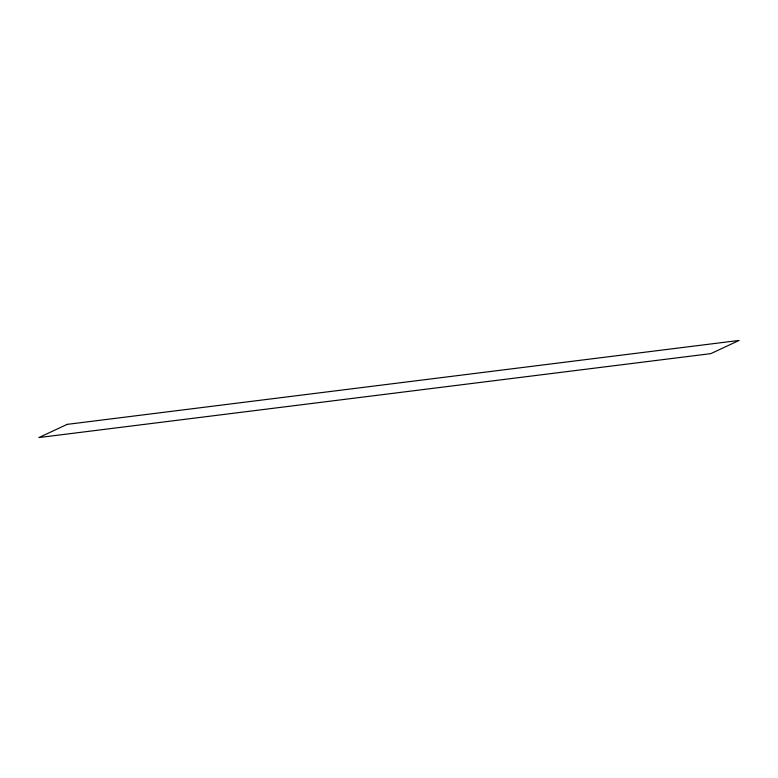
<?xml version="1.0" encoding="UTF-8"?>
<svg xmlns="http://www.w3.org/2000/svg" width="778" height="778" viewBox="0 0 778 778"><rect width="100%" height="100%" fill="white"/><g stroke="black" fill="none" stroke-linecap="round" stroke-linejoin="round"><path stroke-width="1.17" d="M67.161 424.37L38.9 437.557L710.839 353.63L739.1 340.443L67.161 424.37"/></g></svg>
